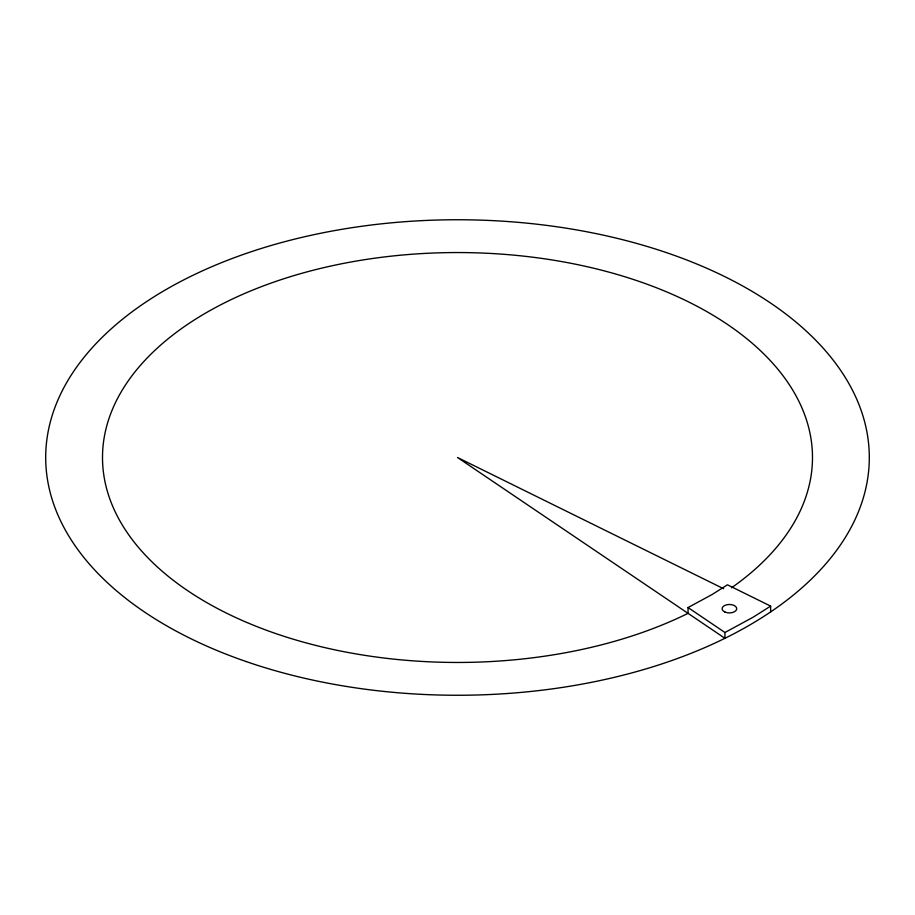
<?xml version="1.0" encoding="UTF-8"?>
<svg xmlns="http://www.w3.org/2000/svg" width="915" height="915" viewBox="0 0 915 915"><rect width="100%" height="100%" fill="white"/><g stroke="black" fill="none" stroke-linecap="round" stroke-linejoin="round"><path stroke-width="1.37" d="M770.636 606.107L753.228 617.156L724.943 632.494L688.057 607.549L712.43 594.338L727.448 584.811L770.636 606.107L770.636 611.906M723.616 588.722L457.5 457.5L724.943 638.293L724.943 632.494M688.057 607.549L688.057 613.347A354.997 204.96 0 0 1 112.808 506.533A354.997 204.96 0 0 1 536.236 257.653A354.997 204.96 0 0 1 731.543 587.785M246.021 661.511A411.796 237.751 0 0 0 869.25 461.24A411.796 237.751 0 0 0 257.229 249.761A411.796 237.751 0 0 0 246.021 661.511M724.955 612.043A7.309 4.22 0 0 0 736.667 609.241A7.309 4.22 0 0 0 726.613 604.792A7.309 4.22 0 0 0 724.955 612.043"/></g></svg>
